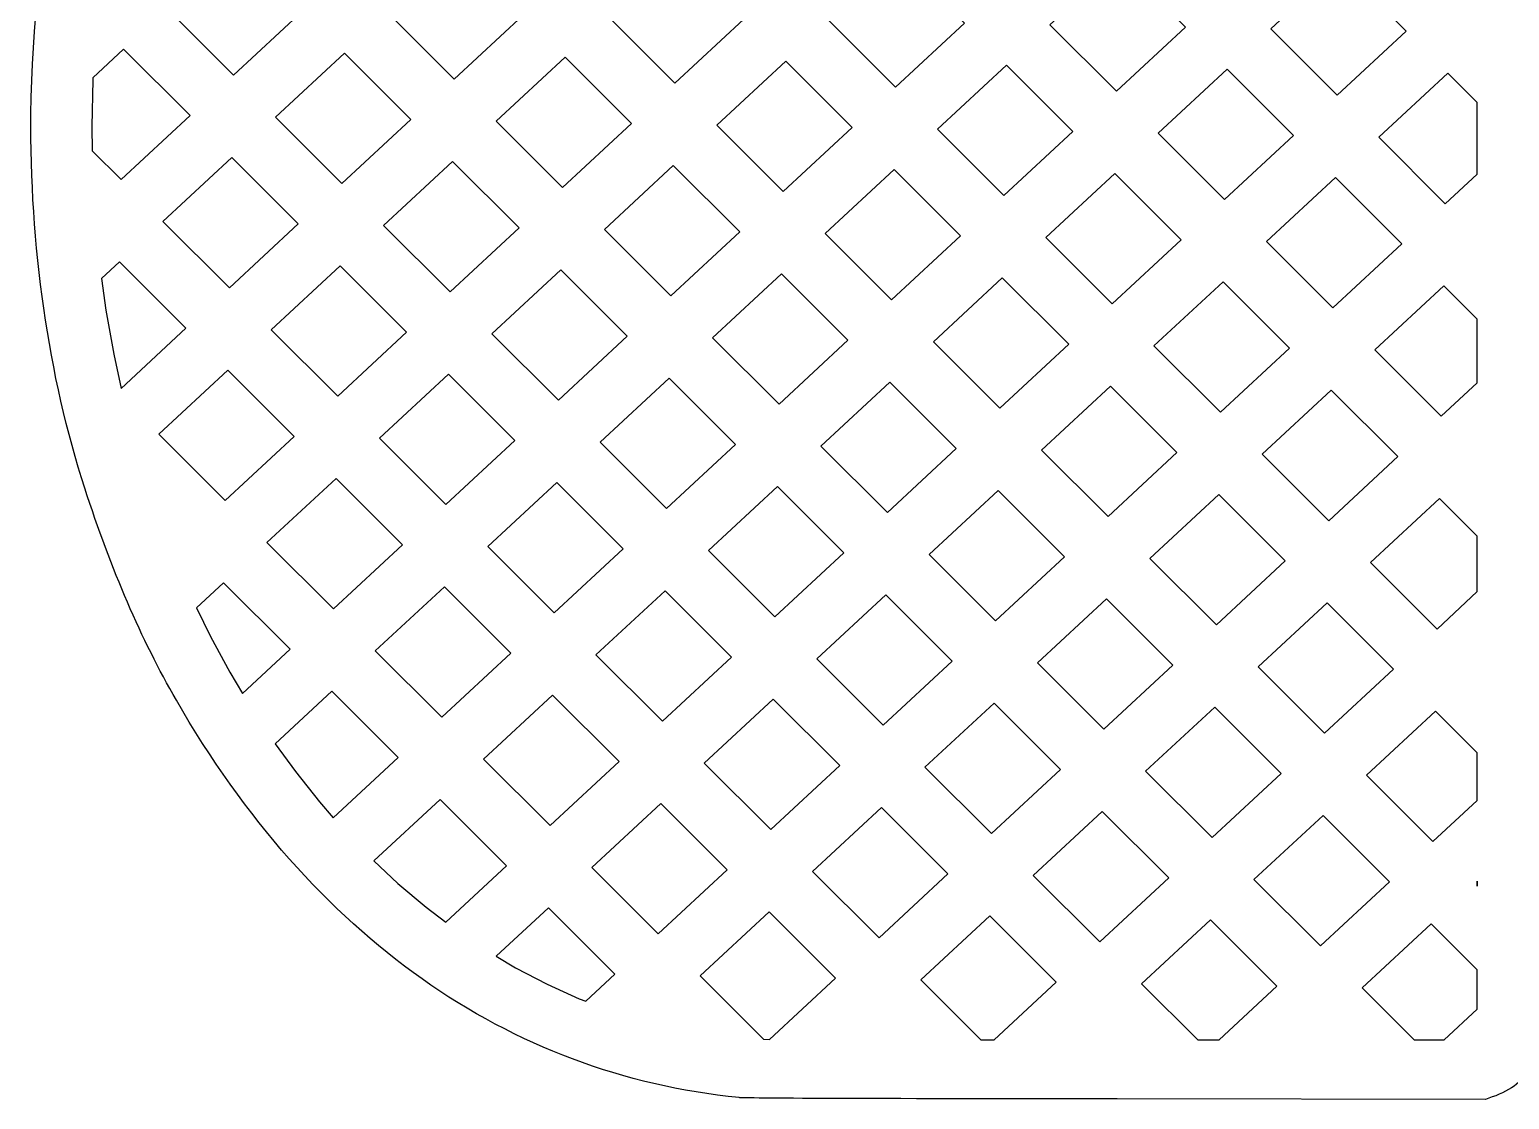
# Model space of a CAD drawing. Header units: centimetres. Extents: x -13 to 3.2, y 3.3 to 13.8.
# Drawn here: x -12.96 to -5, y 3.3 to 9.06 of the extents above; entities that cross this region are included whole.
import ezdxf

# ---------------------------------------------------------------- set-up
doc = ezdxf.new("R2010")
doc.units = ezdxf.units.CM
doc.header["$MEASUREMENT"] = 0
doc.layers.add('Layer 1', color=7, linetype='Continuous')

msp = doc.modelspace()

# ---------------------------------------------------------------- linework, layer by layer
at = {"layer": 'Layer 1', "color": 137, "lineweight": 25}
for points, knots in [([(-0.84614, 13.77616), (-1.17888, 13.78053), (-3.96658, 13.78133), (-4.33528, 13.77716), (-4.33528, 13.77716), (-4.33528, 13.77716), (-4.62137, 13.77398), (-4.62137, 13.77398), (-4.62137, 13.77398), (-4.62137, 13.77398), (-4.66624, 13.75453), (-4.66624, 13.75453), (-4.66624, 13.75453), (-4.74448, 13.72078), (-4.81118, 13.65825), (-4.84394, 13.58778), (-4.84394, 13.58778), (-4.84394, 13.58778), (-4.85704, 13.55979), (-4.85704, 13.55979), (-4.85704, 13.55979), (-4.85704, 13.55979), (-4.87153, 13.59016), (-4.87153, 13.59016), (-4.87153, 13.59016), (-4.90429, 13.65924), (-4.96266, 13.71483), (-5.0415, 13.75155), (-5.0415, 13.75155), (-5.0415, 13.75155), (-5.08913, 13.77378), (-5.08913, 13.77378), (-5.08913, 13.77378), (-5.08913, 13.77378), (-5.43719, 13.77795), (-5.43719, 13.77795), (-5.43719, 13.77795), (-5.92817, 13.78351), (-9.00337, 13.77874), (-9.10442, 13.77219), (-9.10442, 13.77219), (-9.27497, 13.76128), (-9.51738, 13.72078), (-9.69608, 13.67374), (-9.69608, 13.67374), (-10.09613, 13.56833), (-10.48488, 13.3863), (-10.82815, 13.14353), (-10.82815, 13.14353), (-12.13514, 12.22007), (-12.93209, 10.5193), (-12.95234, 8.60949), (-12.95234, 8.60949), (-12.95989, 7.90477), (-12.85764, 7.19254), (-12.66287, 6.59326), (-12.66287, 6.59326), (-12.51913, 6.15098), (-12.3585, 5.779), (-12.17009, 5.45224), (-12.17009, 5.45224), (-11.43489, 4.17745), (-10.38799, 3.43763), (-9.14157, 3.31197), (-9.14157, 3.31197), (-9.10521, 3.3084), (-8.49551, 3.30621), (-7.10711, 3.30483), (-7.10711, 3.30483), (-7.10711, 3.30483), (-5.12448, 3.30285), (-5.12448, 3.30285), (-5.12448, 3.30285), (-5.12448, 3.30285), (-5.08754, 3.31555), (-5.08754, 3.31555), (-5.08754, 3.31555), (-4.98173, 3.35187), (-4.91464, 3.40588), (-4.87413, 3.48745), (-4.87413, 3.48745), (-4.87413, 3.48745), (-4.85743, 3.521), (-4.85743, 3.521), (-4.85743, 3.521), (-4.85743, 3.521), (-4.83579, 3.48012), (-4.83579, 3.48012), (-4.83579, 3.48012), (-4.7961, 3.40527), (-4.7272, 3.35047), (-4.63209, 3.31814), (-4.63209, 3.31814), (-4.63209, 3.31814), (-4.58862, 3.30324), (-4.58862, 3.30324), (-4.58862, 3.30324), (-4.58862, 3.30324), (-2.72354, 3.30343), (-2.72354, 3.30343), (-2.72354, 3.30343), (-0.52866, 3.30364), (-0.60629, 3.30245), (-0.36031, 3.34174), (-0.36031, 3.34174), (0.54049, 3.48607), (1.31617, 3.94859), (1.95408, 4.72197), (1.95408, 4.72197), (2.78022, 5.7232), (3.23906, 7.08514), (3.23985, 8.53763), (3.23985, 8.53763), (3.24104, 11.18785), (1.71823, 13.40873), (-0.32634, 13.73805), (-0.32634, 13.73805), (-0.52607, 13.77021), (-0.55724, 13.77239), (-0.84614, 13.77616)], [0, 0, 0, 0, 0.0322581, 0.0322581, 0.0322581, 0.0322581, 0.0645161, 0.0645161, 0.0645161, 0.0645161, 0.0967742, 0.0967742, 0.0967742, 0.0967742, 0.1290323, 0.1290323, 0.1290323, 0.1290323, 0.1612903, 0.1612903, 0.1612903, 0.1612903, 0.1935484, 0.1935484, 0.1935484, 0.1935484, 0.2258065, 0.2258065, 0.2258065, 0.2258065, 0.2580645, 0.2580645, 0.2580645, 0.2580645, 0.2903226, 0.2903226, 0.2903226, 0.2903226, 0.3225806, 0.3225806, 0.3225806, 0.3225806, 0.3548387, 0.3548387, 0.3548387, 0.3548387, 0.3870968, 0.3870968, 0.3870968, 0.3870968, 0.4193548, 0.4193548, 0.4193548, 0.4193548, 0.4516129, 0.4516129, 0.4516129, 0.4516129, 0.483871, 0.483871, 0.483871, 0.483871, 0.516129, 0.516129, 0.516129, 0.516129, 0.5483871, 0.5483871, 0.5483871, 0.5483871, 0.5806452, 0.5806452, 0.5806452, 0.5806452, 0.6129032, 0.6129032, 0.6129032, 0.6129032, 0.6451613, 0.6451613, 0.6451613, 0.6451613, 0.6774194, 0.6774194, 0.6774194, 0.6774194, 0.7096774, 0.7096774, 0.7096774, 0.7096774, 0.7419355, 0.7419355, 0.7419355, 0.7419355, 0.7741935, 0.7741935, 0.7741935, 0.7741935, 0.8064516, 0.8064516, 0.8064516, 0.8064516, 0.8387097, 0.8387097, 0.8387097, 0.8387097, 0.8709677, 0.8709677, 0.8709677, 0.8709677, 0.9032258, 0.9032258, 0.9032258, 0.9032258, 0.9354839, 0.9354839, 0.9354839, 0.9354839, 1, 1, 1, 1]), ([(-11.84849, 9.51923), (-11.84849, 9.51923), (-11.49101, 9.16133), (-11.49101, 9.16133), (-11.49101, 9.16133), (-11.49101, 9.16133), (-11.86209, 8.81653), (-11.86209, 8.81653), (-11.86209, 8.81653), (-11.86209, 8.81653), (-12.22018, 9.17443), (-12.22018, 9.17443), (-12.22018, 9.17443), (-12.22018, 9.17443), (-11.84849, 9.51923), (-11.84849, 9.51923)], [0, 0, 0, 0, 0.2, 0.2, 0.2, 0.2, 0.4, 0.4, 0.4, 0.4, 0.6, 0.6, 0.6, 0.6, 1, 1, 1, 1]), ([(-10.66059, 9.49759), (-10.66059, 9.49759), (-10.30322, 9.13948), (-10.30322, 9.13948), (-10.30322, 9.13948), (-10.30322, 9.13948), (-10.6743, 8.79467), (-10.6743, 8.79467), (-10.6743, 8.79467), (-10.6743, 8.79467), (-11.03185, 9.15278), (-11.03185, 9.15278), (-11.03185, 9.15278), (-11.03185, 9.15278), (-10.66059, 9.49759), (-10.66059, 9.49759)], [0, 0, 0, 0, 0.2, 0.2, 0.2, 0.2, 0.4, 0.4, 0.4, 0.4, 0.6, 0.6, 0.6, 0.6, 1, 1, 1, 1]), ([(-9.4729, 9.47576), (-9.4729, 9.47576), (-9.11484, 9.11786), (-9.11484, 9.11786), (-9.11484, 9.11786), (-9.11484, 9.11786), (-9.48653, 8.77364), (-9.48653, 8.77364), (-9.48653, 8.77364), (-9.48653, 8.77364), (-9.84398, 9.13154), (-9.84398, 9.13154), (-9.84398, 9.13154), (-9.84398, 9.13154), (-9.4729, 9.47576), (-9.4729, 9.47576)], [0, 0, 0, 0, 0.2, 0.2, 0.2, 0.2, 0.4, 0.4, 0.4, 0.4, 0.6, 0.6, 0.6, 0.6, 1, 1, 1, 1]), ([(-8.2845, 9.4547), (-8.2845, 9.4547), (-7.92705, 9.09661), (-7.92705, 9.09661), (-7.92705, 9.09661), (-7.92705, 9.09661), (-8.29871, 8.75181), (-8.29871, 8.75181), (-8.29871, 8.75181), (-8.29871, 8.75181), (-8.65619, 9.1099), (-8.65619, 9.1099), (-8.65619, 9.1099), (-8.65619, 9.1099), (-8.2845, 9.4547), (-8.2845, 9.4547)], [0, 0, 0, 0, 0.2, 0.2, 0.2, 0.2, 0.4, 0.4, 0.4, 0.4, 0.6, 0.6, 0.6, 0.6, 1, 1, 1, 1]), ([(-7.09673, 9.43287), (-7.09673, 9.43287), (-6.73925, 9.07497), (-6.73925, 9.07497), (-6.73925, 9.07497), (-6.73925, 9.07497), (-7.11033, 8.73017), (-7.11033, 8.73017), (-7.11033, 8.73017), (-7.11033, 8.73017), (-7.46839, 9.08807), (-7.46839, 9.08807), (-7.46839, 9.08807), (-7.46839, 9.08807), (-7.09673, 9.43287), (-7.09673, 9.43287)], [0, 0, 0, 0, 0.2, 0.2, 0.2, 0.2, 0.4, 0.4, 0.4, 0.4, 0.6, 0.6, 0.6, 0.6, 1, 1, 1, 1]), ([(-5.90891, 9.41123), (-5.90891, 9.41123), (-5.55154, 9.05314), (-5.55154, 9.05314), (-5.55154, 9.05314), (-5.55154, 9.05314), (-5.92262, 8.70852), (-5.92262, 8.70852), (-5.92262, 8.70852), (-5.92262, 8.70852), (-6.27999, 9.06642), (-6.27999, 9.06642), (-6.27999, 9.06642), (-6.27999, 9.06642), (-5.90891, 9.41123), (-5.90891, 9.41123)], [0, 0, 0, 0, 0.2, 0.2, 0.2, 0.2, 0.4, 0.4, 0.4, 0.4, 0.6, 0.6, 0.6, 0.6, 1, 1, 1, 1]), ([(-12.45394, 8.95765), (-12.45394, 8.95765), (-12.09588, 8.59975), (-12.09588, 8.59975), (-12.09588, 8.59975), (-12.09588, 8.59975), (-12.46754, 8.25495), (-12.46754, 8.25495), (-12.46754, 8.25495), (-12.46754, 8.25495), (-12.62261, 8.40997), (-12.62261, 8.40997), (-12.62261, 8.40997), (-12.62261, 8.40997), (-12.62497, 8.54041), (-12.62497, 8.54041), (-12.62497, 8.54041), (-12.62497, 8.54041), (-12.62025, 8.7925), (-12.62025, 8.7925), (-12.62025, 8.7925), (-12.62025, 8.7925), (-12.61965, 8.80343), (-12.61965, 8.80343), (-12.61965, 8.80343), (-12.61965, 8.80343), (-12.45394, 8.95765), (-12.45394, 8.95765)], [0, 0, 0, 0, 0.125, 0.125, 0.125, 0.125, 0.25, 0.25, 0.25, 0.25, 0.375, 0.375, 0.375, 0.375, 0.5, 0.5, 0.5, 0.5, 0.625, 0.625, 0.625, 0.625, 0.75, 0.75, 0.75, 0.75, 1, 1, 1, 1]), ([(-11.26553, 8.93601), (-11.26553, 8.93601), (-10.90816, 8.57811), (-10.90816, 8.57811), (-10.90816, 8.57811), (-10.90816, 8.57811), (-11.27985, 8.2333), (-11.27985, 8.2333), (-11.27985, 8.2333), (-11.27985, 8.2333), (-11.63722, 8.59121), (-11.63722, 8.59121), (-11.63722, 8.59121), (-11.63722, 8.59121), (-11.26553, 8.93601), (-11.26553, 8.93601)], [0, 0, 0, 0, 0.2, 0.2, 0.2, 0.2, 0.4, 0.4, 0.4, 0.4, 0.6, 0.6, 0.6, 0.6, 1, 1, 1, 1]), ([(-10.07766, 8.91437), (-10.07766, 8.91437), (-9.72029, 8.55628), (-9.72029, 8.55628), (-9.72029, 8.55628), (-9.72029, 8.55628), (-10.09137, 8.21148), (-10.09137, 8.21148), (-10.09137, 8.21148), (-10.09137, 8.21148), (-10.44935, 8.56959), (-10.44935, 8.56959), (-10.44935, 8.56959), (-10.44935, 8.56959), (-10.07766, 8.91437), (-10.07766, 8.91437)], [0, 0, 0, 0, 0.2, 0.2, 0.2, 0.2, 0.4, 0.4, 0.4, 0.4, 0.6, 0.6, 0.6, 0.6, 1, 1, 1, 1]), ([(-8.88997, 8.89254), (-8.88997, 8.89254), (-8.53247, 8.53464), (-8.53247, 8.53464), (-8.53247, 8.53464), (-8.53247, 8.53464), (-8.90355, 8.19044), (-8.90355, 8.19044), (-8.90355, 8.19044), (-8.90355, 8.19044), (-9.26103, 8.54773), (-9.26103, 8.54773), (-9.26103, 8.54773), (-9.26103, 8.54773), (-8.88997, 8.89254), (-8.88997, 8.89254)], [0, 0, 0, 0, 0.2, 0.2, 0.2, 0.2, 0.4, 0.4, 0.4, 0.4, 0.6, 0.6, 0.6, 0.6, 1, 1, 1, 1]), ([(-7.70213, 8.87129), (-7.70213, 8.87129), (-7.34475, 8.51339), (-7.34475, 8.51339), (-7.34475, 8.51339), (-7.34475, 8.51339), (-7.71583, 8.16859), (-7.71583, 8.16859), (-7.71583, 8.16859), (-7.71583, 8.16859), (-8.0732, 8.5267), (-8.0732, 8.5267), (-8.0732, 8.5267), (-8.0732, 8.5267), (-7.70213, 8.87129), (-7.70213, 8.87129)], [0, 0, 0, 0, 0.2, 0.2, 0.2, 0.2, 0.4, 0.4, 0.4, 0.4, 0.6, 0.6, 0.6, 0.6, 1, 1, 1, 1]), ([(-6.51425, 8.84968), (-6.51425, 8.84968), (-6.1563, 8.49178), (-6.1563, 8.49178), (-6.1563, 8.49178), (-6.1563, 8.49178), (-6.52796, 8.14697), (-6.52796, 8.14697), (-6.52796, 8.14697), (-6.52796, 8.14697), (-6.88533, 8.50487), (-6.88533, 8.50487), (-6.88533, 8.50487), (-6.88533, 8.50487), (-6.51425, 8.84968), (-6.51425, 8.84968)], [0, 0, 0, 0, 0.2, 0.2, 0.2, 0.2, 0.4, 0.4, 0.4, 0.4, 0.6, 0.6, 0.6, 0.6, 1, 1, 1, 1]), ([(-5.32596, 8.82803), (-5.32596, 8.82803), (-5.16797, 8.67021), (-5.16797, 8.67021), (-5.16797, 8.67021), (-5.16797, 8.67021), (-5.16797, 8.28471), (-5.16797, 8.28471), (-5.16797, 8.28471), (-5.16797, 8.28471), (-5.34016, 8.12512), (-5.34016, 8.12512), (-5.34016, 8.12512), (-5.34016, 8.12512), (-5.69762, 8.48323), (-5.69762, 8.48323), (-5.69762, 8.48323), (-5.69762, 8.48323), (-5.32596, 8.82782), (-5.32596, 8.82782), (-5.32596, 8.82782), (-5.32596, 8.82782), (-5.32596, 8.82803), (-5.32596, 8.82803)], [0, 0, 0, 0, 0.1428571, 0.1428571, 0.1428571, 0.1428571, 0.2857143, 0.2857143, 0.2857143, 0.2857143, 0.4285714, 0.4285714, 0.4285714, 0.4285714, 0.5714286, 0.5714286, 0.5714286, 0.5714286, 0.7142857, 0.7142857, 0.7142857, 0.7142857, 1, 1, 1, 1]), ([(-11.8709, 8.37385), (-11.8709, 8.37385), (-11.51353, 8.01595), (-11.51353, 8.01595), (-11.51353, 8.01595), (-11.51353, 8.01595), (-11.88458, 7.67173), (-11.88458, 7.67173), (-11.88458, 7.67173), (-11.88458, 7.67173), (-12.24195, 8.02965), (-12.24195, 8.02965), (-12.24195, 8.02965), (-12.24195, 8.02965), (-11.8709, 8.37385), (-11.8709, 8.37385)], [0, 0, 0, 0, 0.2, 0.2, 0.2, 0.2, 0.4, 0.4, 0.4, 0.4, 0.6, 0.6, 0.6, 0.6, 1, 1, 1, 1]), ([(-10.68321, 8.35282), (-10.68321, 8.35282), (-10.32505, 7.99491), (-10.32505, 7.99491), (-10.32505, 7.99491), (-10.32505, 7.99491), (-10.69673, 7.65011), (-10.69673, 7.65011), (-10.69673, 7.65011), (-10.69673, 7.65011), (-11.05429, 8.00801), (-11.05429, 8.00801), (-11.05429, 8.00801), (-11.05429, 8.00801), (-10.68321, 8.35282), (-10.68321, 8.35282)], [0, 0, 0, 0, 0.2, 0.2, 0.2, 0.2, 0.4, 0.4, 0.4, 0.4, 0.6, 0.6, 0.6, 0.6, 1, 1, 1, 1]), ([(-9.49537, 8.33096), (-9.49537, 8.33096), (-9.13739, 7.97306), (-9.13739, 7.97306), (-9.13739, 7.97306), (-9.13739, 7.97306), (-9.50905, 7.62825), (-9.50905, 7.62825), (-9.50905, 7.62825), (-9.50905, 7.62825), (-9.86642, 7.98618), (-9.86642, 7.98618), (-9.86642, 7.98618), (-9.86642, 7.98618), (-9.49537, 8.33096), (-9.49537, 8.33096)], [0, 0, 0, 0, 0.2, 0.2, 0.2, 0.2, 0.4, 0.4, 0.4, 0.4, 0.6, 0.6, 0.6, 0.6, 1, 1, 1, 1]), ([(-8.3071, 8.30935), (-8.3071, 8.30935), (-7.94951, 7.95144), (-7.94951, 7.95144), (-7.94951, 7.95144), (-7.94951, 7.95144), (-8.32117, 7.60664), (-8.32117, 7.60664), (-8.32117, 7.60664), (-8.32117, 7.60664), (-8.67876, 7.96454), (-8.67876, 7.96454), (-8.67876, 7.96454), (-8.67876, 7.96454), (-8.3071, 8.30935), (-8.3071, 8.30935)], [0, 0, 0, 0, 0.2, 0.2, 0.2, 0.2, 0.4, 0.4, 0.4, 0.4, 0.6, 0.6, 0.6, 0.6, 1, 1, 1, 1]), ([(-7.11922, 8.2877), (-7.11922, 8.2877), (-6.76185, 7.92959), (-6.76185, 7.92959), (-6.76185, 7.92959), (-6.76185, 7.92959), (-7.13293, 7.58539), (-7.13293, 7.58539), (-7.13293, 7.58539), (-7.13293, 7.58539), (-7.49088, 7.94329), (-7.49088, 7.94329), (-7.49088, 7.94329), (-7.49088, 7.94329), (-7.11922, 8.2877), (-7.11922, 8.2877)], [0, 0, 0, 0, 0.2, 0.2, 0.2, 0.2, 0.4, 0.4, 0.4, 0.4, 0.6, 0.6, 0.6, 0.6, 1, 1, 1, 1]), ([(-5.93135, 8.26646), (-5.93135, 8.26646), (-5.57398, 7.90855), (-5.57398, 7.90855), (-5.57398, 7.90855), (-5.57398, 7.90855), (-5.94506, 7.56375), (-5.94506, 7.56375), (-5.94506, 7.56375), (-5.94506, 7.56375), (-6.30243, 7.92165), (-6.30243, 7.92165), (-6.30243, 7.92165), (-6.30243, 7.92165), (-5.93135, 8.26646), (-5.93135, 8.26646)], [0, 0, 0, 0, 0.2, 0.2, 0.2, 0.2, 0.4, 0.4, 0.4, 0.4, 0.6, 0.6, 0.6, 0.6, 1, 1, 1, 1]), ([(-12.47584, 7.81248), (-12.47584, 7.81248), (-12.11829, 7.45458), (-12.11829, 7.45458), (-12.11829, 7.45458), (-12.11829, 7.45458), (-12.4669, 7.13081), (-12.4669, 7.13081), (-12.4669, 7.13081), (-12.4669, 7.13081), (-12.50722, 7.31501), (-12.50722, 7.31501), (-12.50722, 7.31501), (-12.50722, 7.31501), (-12.54871, 7.55224), (-12.54871, 7.55224), (-12.54871, 7.55224), (-12.54871, 7.55224), (-12.57234, 7.72316), (-12.57234, 7.72316), (-12.57234, 7.72316), (-12.57234, 7.72316), (-12.47584, 7.81248), (-12.47584, 7.81248)], [0, 0, 0, 0, 0.1428571, 0.1428571, 0.1428571, 0.1428571, 0.2857143, 0.2857143, 0.2857143, 0.2857143, 0.4285714, 0.4285714, 0.4285714, 0.4285714, 0.5714286, 0.5714286, 0.5714286, 0.5714286, 0.7142857, 0.7142857, 0.7142857, 0.7142857, 1, 1, 1, 1]), ([(-11.28797, 7.79066), (-11.28797, 7.79066), (-10.9306, 7.43273), (-10.9306, 7.43273), (-10.9306, 7.43273), (-10.9306, 7.43273), (-11.30168, 7.08853), (-11.30168, 7.08853), (-11.30168, 7.08853), (-11.30168, 7.08853), (-11.65966, 7.44643), (-11.65966, 7.44643), (-11.65966, 7.44643), (-11.65966, 7.44643), (-11.28797, 7.79066), (-11.28797, 7.79066)], [0, 0, 0, 0, 0.2, 0.2, 0.2, 0.2, 0.4, 0.4, 0.4, 0.4, 0.6, 0.6, 0.6, 0.6, 1, 1, 1, 1]), ([(-10.10031, 7.7696), (-10.10031, 7.7696), (-9.74273, 7.41169), (-9.74273, 7.41169), (-9.74273, 7.41169), (-9.74273, 7.41169), (-10.1138, 7.06689), (-10.1138, 7.06689), (-10.1138, 7.06689), (-10.1138, 7.06689), (-10.47197, 7.42479), (-10.47197, 7.42479), (-10.47197, 7.42479), (-10.47197, 7.42479), (-10.10031, 7.7696), (-10.10031, 7.7696)], [0, 0, 0, 0, 0.2, 0.2, 0.2, 0.2, 0.4, 0.4, 0.4, 0.4, 0.6, 0.6, 0.6, 0.6, 1, 1, 1, 1]), ([(-8.91244, 7.74777), (-8.91244, 7.74777), (-8.55506, 7.38987), (-8.55506, 7.38987), (-8.55506, 7.38987), (-8.55506, 7.38987), (-8.92614, 7.04506), (-8.92614, 7.04506), (-8.92614, 7.04506), (-8.92614, 7.04506), (-9.28351, 7.40296), (-9.28351, 7.40296), (-9.28351, 7.40296), (-9.28351, 7.40296), (-8.91244, 7.74777), (-8.91244, 7.74777)], [0, 0, 0, 0, 0.2, 0.2, 0.2, 0.2, 0.4, 0.4, 0.4, 0.4, 0.6, 0.6, 0.6, 0.6, 1, 1, 1, 1]), ([(-7.72456, 7.72612), (-7.72456, 7.72612), (-7.36661, 7.36822), (-7.36661, 7.36822), (-7.36661, 7.36822), (-7.36661, 7.36822), (-7.73827, 7.02342), (-7.73827, 7.02342), (-7.73827, 7.02342), (-7.73827, 7.02342), (-8.09564, 7.38132), (-8.09564, 7.38132), (-8.09564, 7.38132), (-8.09564, 7.38132), (-7.72456, 7.72612), (-7.72456, 7.72612)], [0, 0, 0, 0, 0.2, 0.2, 0.2, 0.2, 0.4, 0.4, 0.4, 0.4, 0.6, 0.6, 0.6, 0.6, 1, 1, 1, 1]), ([(-6.53629, 7.7043), (-6.53629, 7.7043), (-6.17874, 7.34639), (-6.17874, 7.34639), (-6.17874, 7.34639), (-6.17874, 7.34639), (-6.5504, 7.00217), (-6.5504, 7.00217), (-6.5504, 7.00217), (-6.5504, 7.00217), (-6.90798, 7.36007), (-6.90798, 7.36007), (-6.90798, 7.36007), (-6.90798, 7.36007), (-6.53629, 7.7043), (-6.53629, 7.7043)], [0, 0, 0, 0, 0.2, 0.2, 0.2, 0.2, 0.4, 0.4, 0.4, 0.4, 0.6, 0.6, 0.6, 0.6, 1, 1, 1, 1]), ([(-5.34845, 7.68326), (-5.34845, 7.68326), (-5.16797, 7.5026), (-5.16797, 7.5026), (-5.16797, 7.5026), (-5.16797, 7.5026), (-5.16797, 7.16058), (-5.16797, 7.16058), (-5.16797, 7.16058), (-5.16797, 7.16058), (-5.36207, 6.98055), (-5.36207, 6.98055), (-5.36207, 6.98055), (-5.36207, 6.98055), (-5.72013, 7.33846), (-5.72013, 7.33846), (-5.72013, 7.33846), (-5.72013, 7.33846), (-5.34845, 7.68326), (-5.34845, 7.68326)], [0, 0, 0, 0, 0.1666667, 0.1666667, 0.1666667, 0.1666667, 0.3333333, 0.3333333, 0.3333333, 0.3333333, 0.5, 0.5, 0.5, 0.5, 0.6666667, 0.6666667, 0.6666667, 0.6666667, 1, 1, 1, 1]), ([(-11.89352, 7.22926), (-11.89352, 7.22926), (-11.53597, 6.87136), (-11.53597, 6.87136), (-11.53597, 6.87136), (-11.53597, 6.87136), (-11.90702, 6.52656), (-11.90702, 6.52656), (-11.90702, 6.52656), (-11.90702, 6.52656), (-12.2646, 6.88446), (-12.2646, 6.88446), (-12.2646, 6.88446), (-12.2646, 6.88446), (-11.89352, 7.22926), (-11.89352, 7.22926)], [0, 0, 0, 0, 0.2, 0.2, 0.2, 0.2, 0.4, 0.4, 0.4, 0.4, 0.6, 0.6, 0.6, 0.6, 1, 1, 1, 1]), ([(-10.70565, 7.20744), (-10.70565, 7.20744), (-10.3477, 6.84953), (-10.3477, 6.84953), (-10.3477, 6.84953), (-10.3477, 6.84953), (-10.71936, 6.50473), (-10.71936, 6.50473), (-10.71936, 6.50473), (-10.71936, 6.50473), (-11.07673, 6.86263), (-11.07673, 6.86263), (-11.07673, 6.86263), (-11.07673, 6.86263), (-10.70565, 7.20744), (-10.70565, 7.20744)], [0, 0, 0, 0, 0.2, 0.2, 0.2, 0.2, 0.4, 0.4, 0.4, 0.4, 0.6, 0.6, 0.6, 0.6, 1, 1, 1, 1]), ([(-9.51719, 7.1864), (-9.51719, 7.1864), (-9.15982, 6.82829), (-9.15982, 6.82829), (-9.15982, 6.82829), (-9.15982, 6.82829), (-9.53148, 6.48369), (-9.53148, 6.48369), (-9.53148, 6.48369), (-9.53148, 6.48369), (-9.88885, 6.8416), (-9.88885, 6.8416), (-9.88885, 6.8416), (-9.88885, 6.8416), (-9.51719, 7.1864), (-9.51719, 7.1864)], [0, 0, 0, 0, 0.2, 0.2, 0.2, 0.2, 0.4, 0.4, 0.4, 0.4, 0.6, 0.6, 0.6, 0.6, 1, 1, 1, 1]), ([(-8.32953, 7.16455), (-8.32953, 7.16455), (-7.97195, 6.80664), (-7.97195, 6.80664), (-7.97195, 6.80664), (-7.97195, 6.80664), (-8.34303, 6.46184), (-8.34303, 6.46184), (-8.34303, 6.46184), (-8.34303, 6.46184), (-8.70119, 6.81977), (-8.70119, 6.81977), (-8.70119, 6.81977), (-8.70119, 6.81977), (-8.32953, 7.16455), (-8.32953, 7.16455)], [0, 0, 0, 0, 0.2, 0.2, 0.2, 0.2, 0.4, 0.4, 0.4, 0.4, 0.6, 0.6, 0.6, 0.6, 1, 1, 1, 1]), ([(-7.14166, 7.14293), (-7.14166, 7.14293), (-6.78429, 6.78503), (-6.78429, 6.78503), (-6.78429, 6.78503), (-6.78429, 6.78503), (-7.15537, 6.44022), (-7.15537, 6.44022), (-7.15537, 6.44022), (-7.15537, 6.44022), (-7.51274, 6.79812), (-7.51274, 6.79812), (-7.51274, 6.79812), (-7.51274, 6.79812), (-7.14166, 7.14293), (-7.14166, 7.14293)], [0, 0, 0, 0, 0.2, 0.2, 0.2, 0.2, 0.4, 0.4, 0.4, 0.4, 0.6, 0.6, 0.6, 0.6, 1, 1, 1, 1]), ([(-5.95397, 7.12108), (-5.95397, 7.12108), (-5.59581, 6.76317), (-5.59581, 6.76317), (-5.59581, 6.76317), (-5.59581, 6.76317), (-5.96749, 6.41837), (-5.96749, 6.41837), (-5.96749, 6.41837), (-5.96749, 6.41837), (-6.32505, 6.77627), (-6.32505, 6.77627), (-6.32505, 6.77627), (-6.32505, 6.77627), (-5.95397, 7.12108), (-5.95397, 7.12108)], [0, 0, 0, 0, 0.2, 0.2, 0.2, 0.2, 0.4, 0.4, 0.4, 0.4, 0.6, 0.6, 0.6, 0.6, 1, 1, 1, 1]), ([(-11.31062, 6.64607), (-11.31062, 6.64607), (-10.95304, 6.28796), (-10.95304, 6.28796), (-10.95304, 6.28796), (-10.95304, 6.28796), (-11.32411, 5.94336), (-11.32411, 5.94336), (-11.32411, 5.94336), (-11.32411, 5.94336), (-11.68228, 6.30126), (-11.68228, 6.30126), (-11.68228, 6.30126), (-11.68228, 6.30126), (-11.31062, 6.64607), (-11.31062, 6.64607)], [0, 0, 0, 0, 0.2, 0.2, 0.2, 0.2, 0.4, 0.4, 0.4, 0.4, 0.6, 0.6, 0.6, 0.6, 1, 1, 1, 1]), ([(-10.12275, 6.62424), (-10.12275, 6.62424), (-9.76537, 6.26631), (-9.76537, 6.26631), (-9.76537, 6.26631), (-9.76537, 6.26631), (-10.13624, 5.92153), (-10.13624, 5.92153), (-10.13624, 5.92153), (-10.13624, 5.92153), (-10.49382, 6.27944), (-10.49382, 6.27944), (-10.49382, 6.27944), (-10.49382, 6.27944), (-10.12275, 6.62424), (-10.12275, 6.62424)], [0, 0, 0, 0, 0.2, 0.2, 0.2, 0.2, 0.4, 0.4, 0.4, 0.4, 0.6, 0.6, 0.6, 0.6, 1, 1, 1, 1]), ([(-8.93487, 6.6026), (-8.93487, 6.6026), (-8.57689, 6.2447), (-8.57689, 6.2447), (-8.57689, 6.2447), (-8.57689, 6.2447), (-8.94858, 5.90029), (-8.94858, 5.90029), (-8.94858, 5.90029), (-8.94858, 5.90029), (-9.306, 6.25837), (-9.306, 6.25837), (-9.306, 6.25837), (-9.306, 6.25837), (-8.93487, 6.6026), (-8.93487, 6.6026)], [0, 0, 0, 0, 0.2, 0.2, 0.2, 0.2, 0.4, 0.4, 0.4, 0.4, 0.6, 0.6, 0.6, 0.6, 1, 1, 1, 1]), ([(-7.7466, 6.58135), (-7.7466, 6.58135), (-7.38905, 6.22345), (-7.38905, 6.22345), (-7.38905, 6.22345), (-7.38905, 6.22345), (-7.76071, 5.87864), (-7.76071, 5.87864), (-7.76071, 5.87864), (-7.76071, 5.87864), (-8.11826, 6.23655), (-8.11826, 6.23655), (-8.11826, 6.23655), (-8.11826, 6.23655), (-7.7466, 6.58135), (-7.7466, 6.58135)], [0, 0, 0, 0, 0.2, 0.2, 0.2, 0.2, 0.4, 0.4, 0.4, 0.4, 0.6, 0.6, 0.6, 0.6, 1, 1, 1, 1]), ([(-6.55873, 6.55971), (-6.55873, 6.55971), (-6.20128, 6.20181), (-6.20128, 6.20181), (-6.20128, 6.20181), (-6.20128, 6.20181), (-6.57236, 5.857), (-6.57236, 5.857), (-6.57236, 5.857), (-6.57236, 5.857), (-6.93042, 6.2149), (-6.93042, 6.2149), (-6.93042, 6.2149), (-6.93042, 6.2149), (-6.55873, 6.55971), (-6.55873, 6.55971)], [0, 0, 0, 0, 0.2, 0.2, 0.2, 0.2, 0.4, 0.4, 0.4, 0.4, 0.6, 0.6, 0.6, 0.6, 1, 1, 1, 1]), ([(-5.37088, 6.53788), (-5.37088, 6.53788), (-5.16797, 6.335), (-5.16797, 6.335), (-5.16797, 6.335), (-5.16797, 6.335), (-5.16797, 6.03644), (-5.16797, 6.03644), (-5.16797, 6.03644), (-5.16797, 6.03644), (-5.38456, 5.83517), (-5.38456, 5.83517), (-5.38456, 5.83517), (-5.38456, 5.83517), (-5.74193, 6.19308), (-5.74193, 6.19308), (-5.74193, 6.19308), (-5.74193, 6.19308), (-5.37088, 6.53788), (-5.37088, 6.53788)], [0, 0, 0, 0, 0.1666667, 0.1666667, 0.1666667, 0.1666667, 0.3333333, 0.3333333, 0.3333333, 0.3333333, 0.5, 0.5, 0.5, 0.5, 0.6666667, 0.6666667, 0.6666667, 0.6666667, 1, 1, 1, 1]), ([(-11.91596, 6.08449), (-11.91596, 6.08449), (-11.55793, 5.72659), (-11.55793, 5.72659), (-11.55793, 5.72659), (-11.55793, 5.72659), (-11.81417, 5.48878), (-11.81417, 5.48878), (-11.81417, 5.48878), (-11.81417, 5.48878), (-11.88164, 5.60311), (-11.88164, 5.60311), (-11.88164, 5.60311), (-11.88164, 5.60311), (-11.98581, 5.79567), (-11.98581, 5.79567), (-11.98581, 5.79567), (-11.98581, 5.79567), (-12.06095, 5.9495), (-12.06095, 5.9495), (-12.06095, 5.9495), (-12.06095, 5.9495), (-11.91596, 6.08449), (-11.91596, 6.08449)], [0, 0, 0, 0, 0.1428571, 0.1428571, 0.1428571, 0.1428571, 0.2857143, 0.2857143, 0.2857143, 0.2857143, 0.4285714, 0.4285714, 0.4285714, 0.4285714, 0.5714286, 0.5714286, 0.5714286, 0.5714286, 0.7142857, 0.7142857, 0.7142857, 0.7142857, 1, 1, 1, 1]), ([(-10.7275, 6.06285), (-10.7275, 6.06285), (-10.37013, 5.70476), (-10.37013, 5.70476), (-10.37013, 5.70476), (-10.37013, 5.70476), (-10.74179, 5.35996), (-10.74179, 5.35996), (-10.74179, 5.35996), (-10.74179, 5.35996), (-11.09916, 5.71804), (-11.09916, 5.71804), (-11.09916, 5.71804), (-11.09916, 5.71804), (-10.7275, 6.06285), (-10.7275, 6.06285)], [0, 0, 0, 0, 0.2, 0.2, 0.2, 0.2, 0.4, 0.4, 0.4, 0.4, 0.6, 0.6, 0.6, 0.6, 1, 1, 1, 1]), ([(-9.53982, 6.04102), (-9.53982, 6.04102), (-9.18226, 5.68312), (-9.18226, 5.68312), (-9.18226, 5.68312), (-9.18226, 5.68312), (-9.55334, 5.33831), (-9.55334, 5.33831), (-9.55334, 5.33831), (-9.55334, 5.33831), (-9.9115, 5.69621), (-9.9115, 5.69621), (-9.9115, 5.69621), (-9.9115, 5.69621), (-9.53982, 6.04102), (-9.53982, 6.04102)], [0, 0, 0, 0, 0.2, 0.2, 0.2, 0.2, 0.4, 0.4, 0.4, 0.4, 0.6, 0.6, 0.6, 0.6, 1, 1, 1, 1]), ([(-8.35197, 6.01938), (-8.35197, 6.01938), (-7.9946, 5.66129), (-7.9946, 5.66129), (-7.9946, 5.66129), (-7.9946, 5.66129), (-8.36565, 5.31707), (-8.36565, 5.31707), (-8.36565, 5.31707), (-8.36565, 5.31707), (-8.72302, 5.67518), (-8.72302, 5.67518), (-8.72302, 5.67518), (-8.72302, 5.67518), (-8.35197, 6.01938), (-8.35197, 6.01938)], [0, 0, 0, 0, 0.2, 0.2, 0.2, 0.2, 0.4, 0.4, 0.4, 0.4, 0.6, 0.6, 0.6, 0.6, 1, 1, 1, 1]), ([(-7.1641, 5.99813), (-7.1641, 5.99813), (-6.80612, 5.64023), (-6.80612, 5.64023), (-6.80612, 5.64023), (-6.80612, 5.64023), (-7.1778, 5.29542), (-7.1778, 5.29542), (-7.1778, 5.29542), (-7.1778, 5.29542), (-7.53536, 5.65335), (-7.53536, 5.65335), (-7.53536, 5.65335), (-7.53536, 5.65335), (-7.1641, 5.99813), (-7.1641, 5.99813)], [0, 0, 0, 0, 0.2, 0.2, 0.2, 0.2, 0.4, 0.4, 0.4, 0.4, 0.6, 0.6, 0.6, 0.6, 1, 1, 1, 1]), ([(-5.97641, 5.97651), (-5.97641, 5.97651), (-5.61824, 5.6184), (-5.61824, 5.6184), (-5.61824, 5.6184), (-5.61824, 5.6184), (-5.98993, 5.27381), (-5.98993, 5.27381), (-5.98993, 5.27381), (-5.98993, 5.27381), (-6.34749, 5.63171), (-6.34749, 5.63171), (-6.34749, 5.63171), (-6.34749, 5.63171), (-5.97641, 5.97651), (-5.97641, 5.97651)], [0, 0, 0, 0, 0.2, 0.2, 0.2, 0.2, 0.4, 0.4, 0.4, 0.4, 0.6, 0.6, 0.6, 0.6, 1, 1, 1, 1]), ([(-11.33306, 5.50069), (-11.33306, 5.50069), (-10.97547, 5.14339), (-10.97547, 5.14339), (-10.97547, 5.14339), (-10.97547, 5.14339), (-11.3253, 4.81862), (-11.3253, 4.81862), (-11.3253, 4.81862), (-11.3253, 4.81862), (-11.39994, 4.90437), (-11.39994, 4.90437), (-11.39994, 4.90437), (-11.39994, 4.90437), (-11.5294, 5.06735), (-11.5294, 5.06735), (-11.5294, 5.06735), (-11.5294, 5.06735), (-11.63841, 5.21761), (-11.63841, 5.21761), (-11.63841, 5.21761), (-11.63841, 5.21761), (-11.33306, 5.50069), (-11.33306, 5.50069)], [0, 0, 0, 0, 0.1428571, 0.1428571, 0.1428571, 0.1428571, 0.2857143, 0.2857143, 0.2857143, 0.2857143, 0.4285714, 0.4285714, 0.4285714, 0.4285714, 0.5714286, 0.5714286, 0.5714286, 0.5714286, 0.7142857, 0.7142857, 0.7142857, 0.7142857, 1, 1, 1, 1]), ([(-10.14518, 5.47944), (-10.14518, 5.47944), (-9.7872, 5.12154), (-9.7872, 5.12154), (-9.7872, 5.12154), (-9.7872, 5.12154), (-10.15889, 4.77673), (-10.15889, 4.77673), (-10.15889, 4.77673), (-10.15889, 4.77673), (-10.51626, 5.13485), (-10.51626, 5.13485), (-10.51626, 5.13485), (-10.51626, 5.13485), (-10.14518, 5.47944), (-10.14518, 5.47944)], [0, 0, 0, 0, 0.2, 0.2, 0.2, 0.2, 0.4, 0.4, 0.4, 0.4, 0.6, 0.6, 0.6, 0.6, 1, 1, 1, 1]), ([(-8.95731, 5.45782), (-8.95731, 5.45782), (-8.59933, 5.0999), (-8.59933, 5.0999), (-8.59933, 5.0999), (-8.59933, 5.0999), (-8.97102, 4.75512), (-8.97102, 4.75512), (-8.97102, 4.75512), (-8.97102, 4.75512), (-9.32839, 5.11302), (-9.32839, 5.11302), (-9.32839, 5.11302), (-9.32839, 5.11302), (-8.95731, 5.45782), (-8.95731, 5.45782)], [0, 0, 0, 0, 0.2, 0.2, 0.2, 0.2, 0.4, 0.4, 0.4, 0.4, 0.6, 0.6, 0.6, 0.6, 1, 1, 1, 1]), ([(-7.76904, 5.43618), (-7.76904, 5.43618), (-7.41148, 5.07807), (-7.41148, 5.07807), (-7.41148, 5.07807), (-7.41148, 5.07807), (-7.78253, 4.73326), (-7.78253, 4.73326), (-7.78253, 4.73326), (-7.78253, 4.73326), (-8.1407, 5.09138), (-8.1407, 5.09138), (-8.1407, 5.09138), (-8.1407, 5.09138), (-7.76904, 5.43618), (-7.76904, 5.43618)], [0, 0, 0, 0, 0.2, 0.2, 0.2, 0.2, 0.4, 0.4, 0.4, 0.4, 0.6, 0.6, 0.6, 0.6, 1, 1, 1, 1]), ([(-6.58117, 5.41433), (-6.58117, 5.41433), (-6.22379, 5.05703), (-6.22379, 5.05703), (-6.22379, 5.05703), (-6.22379, 5.05703), (-6.59487, 4.71223), (-6.59487, 4.71223), (-6.59487, 4.71223), (-6.59487, 4.71223), (-6.95285, 5.07013), (-6.95285, 5.07013), (-6.95285, 5.07013), (-6.95285, 5.07013), (-6.58117, 5.41433), (-6.58117, 5.41433)], [0, 0, 0, 0, 0.2, 0.2, 0.2, 0.2, 0.4, 0.4, 0.4, 0.4, 0.6, 0.6, 0.6, 0.6, 1, 1, 1, 1]), ([(-5.3935, 5.39311), (-5.3935, 5.39311), (-5.16797, 5.168), (-5.16797, 5.168), (-5.16797, 5.168), (-5.16797, 5.168), (-5.16797, 4.91233), (-5.16797, 4.91233), (-5.16797, 4.91233), (-5.16797, 4.91233), (-5.407, 4.6904), (-5.407, 4.6904), (-5.407, 4.6904), (-5.407, 4.6904), (-5.76458, 5.04849), (-5.76458, 5.04849), (-5.76458, 5.04849), (-5.76458, 5.04849), (-5.3935, 5.39329), (-5.3935, 5.39329), (-5.3935, 5.39329), (-5.3935, 5.39329), (-5.3935, 5.39311), (-5.3935, 5.39311)], [0, 0, 0, 0, 0.1428571, 0.1428571, 0.1428571, 0.1428571, 0.2857143, 0.2857143, 0.2857143, 0.2857143, 0.4285714, 0.4285714, 0.4285714, 0.4285714, 0.5714286, 0.5714286, 0.5714286, 0.5714286, 0.7142857, 0.7142857, 0.7142857, 0.7142857, 1, 1, 1, 1]), ([(-10.75013, 4.91749), (-10.75013, 4.91749), (-10.39257, 4.55959), (-10.39257, 4.55959), (-10.39257, 4.55959), (-10.39257, 4.55959), (-10.71996, 4.25646), (-10.71996, 4.25646), (-10.71996, 4.25646), (-10.71996, 4.25646), (-10.82577, 4.33766), (-10.82577, 4.33766), (-10.82577, 4.33766), (-10.82577, 4.33766), (-10.97727, 4.46569), (-10.97727, 4.46569), (-10.97727, 4.46569), (-10.97727, 4.46569), (-11.10692, 4.58698), (-11.10692, 4.58698), (-11.10692, 4.58698), (-11.10692, 4.58698), (-10.75013, 4.91749), (-10.75013, 4.91749)], [0, 0, 0, 0, 0.1428571, 0.1428571, 0.1428571, 0.1428571, 0.2857143, 0.2857143, 0.2857143, 0.2857143, 0.4285714, 0.4285714, 0.4285714, 0.4285714, 0.5714286, 0.5714286, 0.5714286, 0.5714286, 0.7142857, 0.7142857, 0.7142857, 0.7142857, 1, 1, 1, 1]), ([(-9.56225, 4.89625), (-9.56225, 4.89625), (-9.20488, 4.53834), (-9.20488, 4.53834), (-9.20488, 4.53834), (-9.20488, 4.53834), (-9.57596, 4.19354), (-9.57596, 4.19354), (-9.57596, 4.19354), (-9.57596, 4.19354), (-9.93333, 4.55144), (-9.93333, 4.55144), (-9.93333, 4.55144), (-9.93333, 4.55144), (-9.56225, 4.89625), (-9.56225, 4.89625)], [0, 0, 0, 0, 0.2, 0.2, 0.2, 0.2, 0.4, 0.4, 0.4, 0.4, 0.6, 0.6, 0.6, 0.6, 1, 1, 1, 1]), ([(-8.37441, 4.8746), (-8.37441, 4.8746), (-8.01701, 4.5167), (-8.01701, 4.5167), (-8.01701, 4.5167), (-8.01701, 4.5167), (-8.38809, 4.1719), (-8.38809, 4.1719), (-8.38809, 4.1719), (-8.38809, 4.1719), (-8.74546, 4.5298), (-8.74546, 4.5298), (-8.74546, 4.5298), (-8.74546, 4.5298), (-8.37441, 4.8746), (-8.37441, 4.8746)], [0, 0, 0, 0, 0.2, 0.2, 0.2, 0.2, 0.4, 0.4, 0.4, 0.4, 0.6, 0.6, 0.6, 0.6, 1, 1, 1, 1]), ([(-7.18672, 4.85278), (-7.18672, 4.85278), (-6.82855, 4.49487), (-6.82855, 4.49487), (-6.82855, 4.49487), (-6.82855, 4.49487), (-7.20021, 4.15007), (-7.20021, 4.15007), (-7.20021, 4.15007), (-7.20021, 4.15007), (-7.5578, 4.50816), (-7.5578, 4.50816), (-7.5578, 4.50816), (-7.5578, 4.50816), (-7.18672, 4.85278), (-7.18672, 4.85278)], [0, 0, 0, 0, 0.2, 0.2, 0.2, 0.2, 0.4, 0.4, 0.4, 0.4, 0.6, 0.6, 0.6, 0.6, 1, 1, 1, 1]), ([(-5.99826, 4.83113), (-5.99826, 4.83113), (-5.64089, 4.47323), (-5.64089, 4.47323), (-5.64089, 4.47323), (-5.64089, 4.47323), (-6.01255, 4.12901), (-6.01255, 4.12901), (-6.01255, 4.12901), (-6.01255, 4.12901), (-6.36992, 4.48694), (-6.36992, 4.48694), (-6.36992, 4.48694), (-6.36992, 4.48694), (-5.99826, 4.83113), (-5.99826, 4.83113)], [0, 0, 0, 0, 0.2, 0.2, 0.2, 0.2, 0.4, 0.4, 0.4, 0.4, 0.6, 0.6, 0.6, 0.6, 1, 1, 1, 1]), ([(-5.16797, 4.47778), (-5.16797, 4.47778), (-5.16797, 4.4514), (-5.16797, 4.4514), (-5.16797, 4.4514), (-5.16797, 4.4514), (-5.16797, 4.47778), (-5.16797, 4.47778)], [0, 0, 0, 0, 0.3333333, 0.3333333, 0.3333333, 0.3333333, 1, 1, 1, 1]), ([(-10.16762, 4.33427), (-10.16762, 4.33427), (-9.80964, 3.97637), (-9.80964, 3.97637), (-9.80964, 3.97637), (-9.80964, 3.97637), (-9.96648, 3.83106), (-9.96648, 3.83106), (-9.96648, 3.83106), (-9.96648, 3.83106), (-10.00202, 3.84477), (-10.00202, 3.84477), (-10.00202, 3.84477), (-10.00202, 3.84477), (-10.17476, 3.92258), (-10.17476, 3.92258), (-10.17476, 3.92258), (-10.17476, 3.92258), (-10.34412, 4.01111), (-10.34412, 4.01111), (-10.34412, 4.01111), (-10.34412, 4.01111), (-10.44874, 4.07345), (-10.44874, 4.07345), (-10.44874, 4.07345), (-10.44874, 4.07345), (-10.16762, 4.33427), (-10.16762, 4.33427)], [0, 0, 0, 0, 0.125, 0.125, 0.125, 0.125, 0.25, 0.25, 0.25, 0.25, 0.375, 0.375, 0.375, 0.375, 0.5, 0.5, 0.5, 0.5, 0.625, 0.625, 0.625, 0.625, 0.75, 0.75, 0.75, 0.75, 1, 1, 1, 1]), ([(-8.97935, 4.31303), (-8.97935, 4.31303), (-8.62177, 3.95512), (-8.62177, 3.95512), (-8.62177, 3.95512), (-8.62177, 3.95512), (-8.97697, 3.62582), (-8.97697, 3.62582), (-8.97697, 3.62582), (-8.97697, 3.62582), (-9.00951, 3.62641), (-9.00951, 3.62641), (-9.00951, 3.62641), (-9.00951, 3.62641), (-9.35101, 3.96822), (-9.35101, 3.96822), (-9.35101, 3.96822), (-9.35101, 3.96822), (-8.97935, 4.31303), (-8.97935, 4.31303)], [0, 0, 0, 0, 0.1666667, 0.1666667, 0.1666667, 0.1666667, 0.3333333, 0.3333333, 0.3333333, 0.3333333, 0.5, 0.5, 0.5, 0.5, 0.6666667, 0.6666667, 0.6666667, 0.6666667, 1, 1, 1, 1]), ([(-7.79148, 4.29141), (-7.79148, 4.29141), (-7.4341, 3.93348), (-7.4341, 3.93348), (-7.4341, 3.93348), (-7.4341, 3.93348), (-7.76846, 3.62302), (-7.76846, 3.62302), (-7.76846, 3.62302), (-7.76846, 3.62302), (-7.83952, 3.62302), (-7.83952, 3.62302), (-7.83952, 3.62302), (-7.83952, 3.62302), (-8.16314, 3.9466), (-8.16314, 3.9466), (-8.16314, 3.9466), (-8.16314, 3.9466), (-7.79148, 4.29141), (-7.79148, 4.29141)], [0, 0, 0, 0, 0.1666667, 0.1666667, 0.1666667, 0.1666667, 0.3333333, 0.3333333, 0.3333333, 0.3333333, 0.5, 0.5, 0.5, 0.5, 0.6666667, 0.6666667, 0.6666667, 0.6666667, 1, 1, 1, 1]), ([(-6.60381, 4.26955), (-6.60381, 4.26955), (-6.24623, 3.91165), (-6.24623, 3.91165), (-6.24623, 3.91165), (-6.24623, 3.91165), (-6.55696, 3.62302), (-6.55696, 3.62302), (-6.55696, 3.62302), (-6.55696, 3.62302), (-6.6729, 3.62302), (-6.6729, 3.62302), (-6.6729, 3.62302), (-6.6729, 3.62302), (-6.97489, 3.92475), (-6.97489, 3.92475), (-6.97489, 3.92475), (-6.97489, 3.92475), (-6.60381, 4.26955), (-6.60381, 4.26955)], [0, 0, 0, 0, 0.1666667, 0.1666667, 0.1666667, 0.1666667, 0.3333333, 0.3333333, 0.3333333, 0.3333333, 0.5, 0.5, 0.5, 0.5, 0.6666667, 0.6666667, 0.6666667, 0.6666667, 1, 1, 1, 1]), ([(-5.41594, 4.24794), (-5.41594, 4.24794), (-5.16797, 4.00039), (-5.16797, 4.00039), (-5.16797, 4.00039), (-5.16797, 4.00039), (-5.16797, 3.7882), (-5.16797, 3.7882), (-5.16797, 3.7882), (-5.16797, 3.7882), (-5.34606, 3.62302), (-5.34606, 3.62302), (-5.34606, 3.62302), (-5.34606, 3.62302), (-5.50706, 3.62302), (-5.50706, 3.62302), (-5.50706, 3.62302), (-5.50706, 3.62302), (-5.78702, 3.90372), (-5.78702, 3.90372), (-5.78702, 3.90372), (-5.78702, 3.90372), (-5.41594, 4.24794), (-5.41594, 4.24794)], [0, 0, 0, 0, 0.1428571, 0.1428571, 0.1428571, 0.1428571, 0.2857143, 0.2857143, 0.2857143, 0.2857143, 0.4285714, 0.4285714, 0.4285714, 0.4285714, 0.5714286, 0.5714286, 0.5714286, 0.5714286, 0.7142857, 0.7142857, 0.7142857, 0.7142857, 1, 1, 1, 1])]:
    msp.add_open_spline(points, degree=3, knots=knots, dxfattribs=at)

doc.saveas('drawing.dxf')
